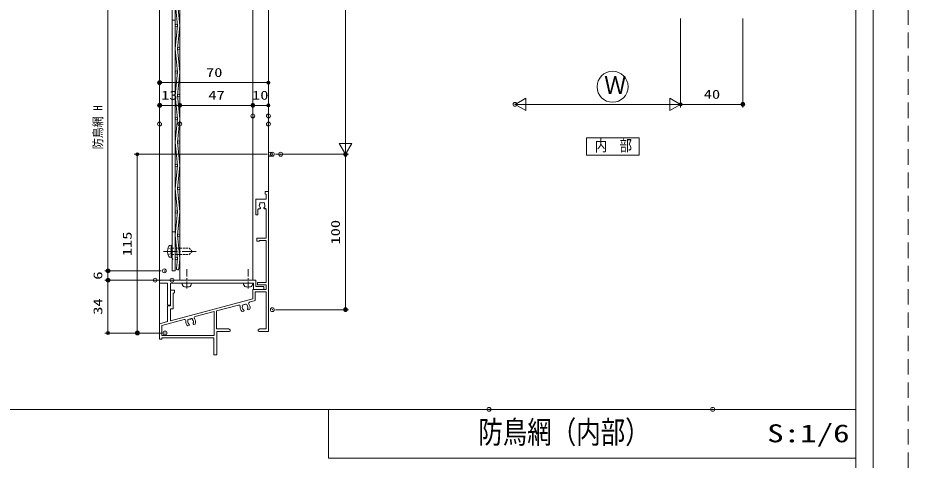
# Model space of a CAD drawing. Units: millimetres, scale not verified. Extents: x -584 to 585, y -818 to 818.
# Drawn here: x 12 to 585, y 198 to 483 of the extents above; entities that cross this region are included whole.
import ezdxf
from ezdxf.enums import TextEntityAlignment as Align

# ---------------------------------------------------------------- set-up
doc = ezdxf.new("R2010")
doc.units = ezdxf.units.MM
doc.header["$LTSCALE"] = 5
doc.header["$PDMODE"] = 32
doc.header["$PDSIZE"] = 2.5
for name, pattern in [('CHAIN2', [12, 9, -1, 1, -1]), ('DASHED1', [1.8, 1.2, -0.6]), ('DASHED2', [3, 2, -1])]:
    doc.linetypes.add(name, pattern=pattern)
for name, color, linetype, lineweight in [('0-0_Defpoints', 7, 'Continuous', 9), ('0-1_USERZ', 2, 'Continuous', 9), ('0-2_SUNPOU', 3, 'Continuous', 9), ('0-3_0', 7, 'Continuous', 9), ('0-5_USER1', 3, 'Continuous', 9), ('0-7_YSS_ZEN', 6, 'Continuous', 9), ('0-8__0-7_', 7, 'Continuous', 9), ('0-9_SHAPE', 7, 'Continuous', 9), ('0-A_KATAZAI', 7, 'Continuous', 9), ('0-B_PARTS3', 134, 'Continuous', 9), ('0-C__0-0_0-0', 2, 'Continuous', 9), ('0-D__0-A_1-2', 3, 'Continuous', 9)]:
    doc.layers.add(name, color=color, linetype=linetype, lineweight=lineweight)
doc.styles.add('ＭＳ ゴシック', font='')
doc.styles.get('ＭＳ ゴシック').set_extended_font_data('MS Gothic')

# ---------------------------------------------------------------- blocks, each defined once
blk = doc.blocks.new('ALW1')
at = {"layer": '0-3_0'}
blk.add_line((0, 0), (-5, 0), dxfattribs=at)
blk.add_lwpolyline([(-1.732, -1), (0, 0), (-1.732, 1)], close=True, dxfattribs=at)
blk = doc.blocks.new('NAIBU_W')
at = {"layer": '0-5_USER1', "color": 4}
blk.add_lwpolyline([(-85.14, -28), (85.14, -28), (85.14, 28), (-85.14, 28)], close=True, dxfattribs=at)
at = {"layer": '0-5_USER1', "color": 4, "style": 'ＭＳ ゴシック', "width": 0.8}
blk.add_text('内\u3000部', height=36.55, dxfattribs=at).set_placement((-58.14, -26.03), align=Align.BOTTOM_LEFT)
blk = doc.blocks.new('DOT1')
at = {"layer": '0-3_0'}
blk.add_line((0, 0), (-5, 0), dxfattribs=at)
for radius in [2.5, 1.62]:
    blk.add_circle((0, 0), radius, dxfattribs=at)
blk = doc.blocks.new('U18')
at = {"layer": '0-B_PARTS3', "linetype": 'CHAIN2'}
blk.add_line((-27.5, 0), (77.5, 0), dxfattribs=at)
at = {"layer": '0-B_PARTS3'}
for p, q in [((-2.5, 20), (-7.76, 18.6)), ((-2.5, 20), (-2.5, -20)), ((-2.5, 20), (0, 19.12)), ((0, 19.12), (0, -19.12)), ((-2.5, -20), (-7.76, -18.6)), ((-2.5, -20), (0, -19.12))]:
    blk.add_line(p, q, dxfattribs=at)
at = {"layer": '0-B_PARTS3', "linetype": 'DASHED1'}
for p, q in [((0, 10), (55, 10)), ((55, 10), (65, 0)), ((55, -10), (65, 0)), ((0, -10), (55, -10))]:
    blk.add_line(p, q, dxfattribs=at)
for points in [[(-12.9, 11.5), (-1.31, 5.72), (1.73, 0)], [(-12.9, -11.5), (-1.31, -5.72), (1.73, 0)]]:
    blk.add_lwpolyline(points, dxfattribs=at)
at = {"layer": '0-B_PARTS3'}
for centre, radius, start, end in [((17.5, 0), 32.5, 149.41289, 210.58711), ((-6.6, 14.25), 4.5, 104.93766, 149.41289), ((-6.6, -14.25), 4.5, 210.58711, 255.06234)]:
    blk.add_arc(centre, radius, start, end, dxfattribs=at)
blk = doc.blocks.new('TWAKU_D')
at = {"layer": '0-A_KATAZAI'}
for p, q in [((-10, 0), (-10, -7.5)), ((0, 0), (-10, 0)), ((0, -450.01), (0, 0)), ((-7.5, -10), (-10, -7.5)), ((-7.5, -10), (-7.5, -25)), ((-31.5, -55.5), (-27.75, -55.5)), ((-29.21, -44.59), (-28.95, -44.02)), ((-28.86, -46.56), (-29.21, -44.59)), ((-14.25, -53.5), (-12.25, -55.5)), ((-12.25, -55.5), (-10.43, -55.5)), ((-11.48, -48.53), (-11.93, -48.98)), ((-11.14, -46.56), (-11.48, -48.53)), ((-7.5, -56.14), (-7.5, -150)), ((-7.5, -150), (-37.5, -150)), ((-37.5, -150), (-37.5, -160)), ((-37.5, -160), (-30, -160)), ((-27.5, -157.5), (-30, -160)), ((-27.5, -157.5), (-7.5, -157.5)), ((-7.5, -157.5), (-7.5, -292.5)), ((-50, -315), (-50, -345)), ((-7.5, -322.5), (-42.5, -322.5)), ((-42.5, -322.5), (-42.5, -350.78)), ((-7.5, -442.01), (-7.5, -322.5)), ((-50, -345), (-315, -415.67)), ((-95.76, -364.99), (-166.5, -383.85)), ((-42.5, -350.78), (-60.67, -355.63)), ((-174, -385.85), (-235.67, -402.29)), ((-174, -385.85), (-174, -462.5)), ((-166.5, -442.01), (-166.5, -383.85)), ((-325, -418.33), (-350, -425)), ((-350, -425), (-350, -475)), ((-270.76, -411.65), (-342.42, -430.76)), ((-342.5, -430.82), (-342.5, -462.5)), ((-166, -450.01), (-125, -450.01)), ((-30, -450.01), (0, -450.01)), ((-342.5, -462.5), (-174, -462.5))]:
    blk.add_line(p, q, dxfattribs=at)
for points in [[(-7.5, -25), (-40, -25), (-40, -75), (-34, -75), (-34, -58)], [(-27.75, -55.5), (-25.75, -53.5), (-25.75, -52.81), (-26.34, -51.39)], [(-13.66, -51.39), (-14.25, -52.81), (-14.25, -53.5)], [(-7.5, -292.5), (-35, -292.5), (-35, -300), (-7.5, -300), (-7.5, -315), (-50, -315)], [(-306, -377.5), (-306, -327.5), (-302.5, -325), (-302.5, -317.5), (-315, -317.5), (-315, -367.5)], [(-315, -367.5), (-325, -367.5), (-325, -418.61)], [(-66.15, -374.14), (-65.84, -373.59), (-66.01, -371.59)], [(-315, -416.05), (-315, -377.5), (-306, -377.5)], [(-79.49, -380.19), (-78.55, -381.41), (-78.37, -382.09), (-79.8, -384.54), (-83.98, -385.66)], [(-83.18, -376.17), (-82.34, -377.99), (-81.79, -378.31)], [(-60.59, -379.42), (-64.78, -380.54), (-67.23, -379.12), (-67.41, -378.44), (-67.21, -376.92)], [(-254.49, -426.86), (-253.55, -428.08), (-253.37, -428.75), (-254.8, -431.21), (-258.98, -432.32)], [(-258.18, -422.84), (-257.34, -424.65), (-256.79, -424.98)], [(-235.59, -426.09), (-239.78, -427.2), (-242.23, -425.78), (-242.41, -425.11), (-242.21, -423.58)], [(-241.15, -420.8), (-240.84, -420.25), (-241.01, -418.26)], [(-350, -475), (-342.5, -475), (-342.5, -470), (-175, -470), (-175, -525), (-166, -525), (-166, -450.01)], [(-122.5, -447.51), (-122.5, -445.16), (-127.96, -442.01), (-166.5, -442.01)], [(-7.5, -442.01), (-27.04, -442.01), (-32.5, -445.16), (-32.5, -447.51)]]:
    blk.add_lwpolyline(points, dxfattribs=at)
for centre, radius, start, end in [((-31.5, -58), 2.5, 90, 180), ((-20, -45), 9, 149.14685, 173.7398), ((-20, -45), 9, 190, 225.20717), ((-24.3, -38.86), 3.75, 45.95278, 204.04722), ((-20, -45), 9, 79.14685, 100.85315), ((-15.7, -38.86), 3.75, 335.95278, 134.04722), ((-20, -45), 9, 314.79283, 333.7398), ((-20, -45), 9, 350, 30.85315), ((-22.5, -45), 16, 318.9855, 320.48256), ((-9, -56.14), 1.5, 359.99998, 140.48256), ((-94.73, -368.85), 4, 349.90274, 104.93141), ((-75, -372.37), 16.04, 169.90274, 235.94591), ((-80.76, -367.52), 3.76, 60.88419, 218.97862), ((-75, -372.37), 9.02, 164.07826, 204.93141), ((-75, -372.37), 9.02, 94.07826, 115.78456), ((-72.42, -365.3), 3.76, 350.88419, 148.97862), ((-75, -372.37), 9.02, 4.93141, 45.78456), ((-59.64, -359.49), 4, 104.93141, 219.96007), ((-75, -372.37), 16.04, 333.91691, 39.96007), ((-75, -372.37), 9.02, 221.19161, 240.13857), ((-75, -372.37), 9.02, 329.72424, 348.6712), ((-269.73, -415.52), 4, 349.90274, 104.93141), ((-250, -419.03), 16.04, 169.90274, 235.94591), ((-255.76, -414.19), 3.76, 60.88419, 218.97862), ((-250, -419.03), 9.02, 164.07826, 204.93141), ((-250, -419.03), 9.02, 221.19161, 240.13857), ((-250, -419.03), 9.02, 94.07826, 115.78456), ((-247.42, -411.97), 3.76, 350.88419, 148.97862), ((-250, -419.03), 9.02, 4.93141, 45.78456), ((-250, -419.03), 9.02, 329.72424, 348.6712), ((-234.64, -406.16), 4, 104.93141, 219.96007), ((-250, -419.03), 16.04, 333.91691, 39.96007), ((-125, -447.51), 2.5, 270, 0), ((-30, -447.51), 2.5, 180, 270)]:
    blk.add_arc(centre, radius, start, end, dxfattribs=at)
blk = doc.blocks.new('KAT_D')
at = {"layer": '0-A_KATAZAI'}
for p, q in [((0, 2.5), (0, -2.5)), ((308.5, 5), (2.5, 5)), ((35, -73.5), (35, -6.5)), ((36.5, -5), (302.5, -5)), ((302.5, -5), (302.5, -23.5)), ((304, -25), (333.5, -25)), ((335, -23.5), (335, -16.5)), ((27.5, -75), (33.5, -75))]:
    blk.add_line(p, q, dxfattribs=at)
for points in [[(333.5, -15), (310, -15), (310, -5), (310, 3.5)], [(2.5, -5), (25, -5), (25, -72.5)]]:
    blk.add_lwpolyline(points, dxfattribs=at)
for centre, radius, start, end in [((2.5, 2.5), 2.5, 90, 180), ((308.5, 3.5), 1.5, 0, 90), ((2.5, -2.5), 2.5, 180, 270), ((36.5, -6.5), 1.5, 90, 180), ((304, -23.5), 1.5, 180, 270), ((333.5, -16.5), 1.5, 0, 90), ((333.5, -23.5), 1.5, 270, 0), ((27.5, -72.5), 2.5, 180, 270), ((33.5, -73.5), 1.5, 270, 0)]:
    blk.add_arc(centre, radius, start, end, dxfattribs=at)
blk = doc.blocks.new('丸ビス簡略')
at = {"layer": '0-3_0', "color": 4}
blk.add_line((-15, 0), (15, 0), dxfattribs=at)
at = {"layer": '0-3_0', "color": 1}
for p, q in [((0, -5.82), (0, 17)), ((0, -16.82), (0, -10.82)), ((0, -45), (0, -21.82))]:
    blk.add_line(p, q, dxfattribs=at)
at = {"layer": '0-3_0', "color": 4}
for centre, radius, start, end in [((0, 0), 15, 150.84034, 180), ((-6.11, 3.41), 8, 101.01271, 150.84034), ((0, -28), 40, 78.98729, 101.01271), ((6.11, 3.41), 8, 29.15966, 78.98729), ((0, 0), 15, 0, 29.15966)]:
    blk.add_arc(centre, radius, start, end, dxfattribs=at)

msp = doc.modelspace()

# ---------------------------------------------------------------- linework, layer by layer
at = {"layer": '0-0_Defpoints', "color": 1, "linetype": 'DASHED2'}
msp.add_lwpolyline([(584.503, -818.101), (-584.497, -818.101), (-584.497, 818.099), (584.503, 818.099)], close=True, dxfattribs=at)
at = {"layer": '0-0_Defpoints', "color": 1}
msp.add_lwpolyline([(562.003, -818.101), (562.003, 763.099), (-561.997, 763.099), (-561.997, -818.101)], close=True, dxfattribs=at)
at = {"layer": '0-0_Defpoints'}
for p in [(102.907, 440.92), (102.907, 426.275), (115.907, 426.275), (162.907, 426.275), (331.555, 426.898), (478.122, 426.898), (162.907, 419.454), (172.907, 419.454), (102.907, 414.238), (115.907, 414.238), (172.907, 414.238), (174.101, 394.84), (175.419, 394.84), (180.778, 394.84), (222.524, 394.84), (69.676, 319.845), (105.901, 319.845), (69.676, 313.848), (69.676, 313.848), (100.037, 313.848), (110.908, 313.848), (175.401, 294.85), (222.524, 294.85), (88.555, 279.851), (106.408, 279.851), (106.408, 279.851)]:
    msp.add_point(p, dxfattribs=at)
at = {"layer": '0-1_USERZ', "color": 3}
for p, q in [((102.907, 651.156), (102.907, 285.574)), ((172.907, 630.449), (172.907, 370.348)), ((102.907, 416.238), (102.907, 442.92)), ((172.907, 416.238), (172.907, 442.92)), ((170.907, 440.92), (104.907, 440.92)), ((102.907, 416.238), (102.907, 428.275)), ((113.907, 426.275), (104.907, 426.275)), ((115.907, 416.238), (115.907, 428.275)), ((115.907, 416.238), (115.907, 428.275)), ((160.907, 426.275), (117.907, 426.275)), ((162.907, 421.454), (162.907, 428.275)), ((162.907, 421.454), (162.907, 428.275)), ((170.907, 426.275), (164.907, 426.275)), ((172.907, 421.454), (172.907, 428.275)), ((172.101, 394.84), (86.555, 394.84)), ((88.555, 392.84), (88.555, 281.851)), ((182.778, 394.84), (224.524, 394.84)), ((222.524, 392.84), (222.524, 296.85)), ((108.908, 313.848), (67.676, 313.848)), ((69.676, 281.851), (69.676, 311.848)), ((177.401, 294.85), (224.524, 294.85)), ((104.408, 279.851), (67.676, 279.851)), ((104.408, 279.851), (86.555, 279.851))]:
    msp.add_line(p, q, dxfattribs=at)
at = {"layer": '0-1_USERZ', "color": 7}
for points in [[(0.003, 230.761), (550.763, 230.761), (550.763, 747.287), (0.003, 747.287)], [(0.003, -285.764), (550.763, -285.764), (550.763, 230.761), (0.003, 230.761)], [(211.474, 199.329), (550.763, 199.329), (550.763, 230.761), (211.474, 230.761)]]:
    msp.add_lwpolyline(points, close=True, dxfattribs=at)
for p in [(314.772, 230.761), (314.772, 230.761), (458.705, 230.761), (458.705, 230.761)]:
    msp.add_point(p, dxfattribs=at)
at = {"layer": '0-2_SUNPOU'}
for p, q in [((69.676, 504.145), (69.676, 321.845)), ((438.118, 482.2), (438.118, 424.898)), ((478.122, 482.2), (478.122, 424.898)), ((440.118, 426.898), (476.122, 426.898)), ((103.901, 319.845), (67.676, 319.845)), ((103.901, 319.845), (67.676, 319.845)), ((69.676, 317.845), (69.676, 315.848)), ((98.037, 313.848), (67.676, 313.848))]:
    msp.add_line(p, q, dxfattribs=at)
at = {"layer": '0-7_YSS_ZEN'}
for p, q in [((222.524, 630.449), (222.524, 414.84)), ((438.118, 482.191), (438.118, 424.898)), ((418.118, 426.898), (351.555, 426.898)), ((177.419, 394.84), (224.524, 394.84))]:
    msp.add_line(p, q, dxfattribs=at)
at = {"layer": '0-8__0-7_'}
msp.add_circle((394.321, 438.242), 10, dxfattribs=at)
at = {"layer": '0-9_SHAPE'}
for p, q in [((111.261, 332.593), (111.023, 332.756)), ((110.892, 328.003), (110.892, 331.686)), ((111.023, 331.934), (111.261, 332.097)), ((111.261, 327.593), (111.023, 327.756)), ((111.023, 326.934), (111.261, 327.097))]:
    msp.add_line(p, q, dxfattribs=at)
for points in [[(110.892, 494.303), (110.892, 506.144), (112.892, 506.144), (112.892, 481.144), (110.892, 481.144), (110.892, 487.986)], [(110.892, 333.003), (110.892, 344.845), (112.892, 344.845), (112.892, 319.845), (110.892, 319.845), (110.892, 326.686)]]:
    msp.add_lwpolyline(points, dxfattribs=at)
for centre, start, end in [((111.192, 333.003), 180, 235.65592), ((111.092, 332.345), 304.34408, 55.65592), ((111.192, 331.686), 124.34408, 180), ((111.192, 328.003), 180, 235.65592), ((111.192, 326.686), 124.34408, 180), ((111.092, 327.345), 304.34408, 55.65592)]:
    msp.add_arc(centre, 0.3, start, end, dxfattribs=at)
at = {"layer": '0-C__0-0_0-0'}
for p, q in [((112.903, 492.624), (114.396, 477.699)), ((110.892, 344.845), (110.892, 481.144)), ((112.892, 481.144), (112.892, 344.845)), ((114.396, 477.699), (112.903, 462.774)), ((115.896, 477.624), (114.403, 462.699)), ((112.903, 462.624), (114.396, 447.699)), ((114.403, 462.699), (115.896, 447.774)), ((114.396, 447.699), (112.903, 432.774)), ((112.903, 432.624), (114.396, 417.699)), ((114.396, 417.699), (112.903, 402.774)), ((115.896, 417.624), (114.403, 402.699)), ((112.903, 402.624), (114.396, 387.699)), ((114.403, 402.699), (115.896, 387.774)), ((114.396, 387.699), (112.903, 372.774)), ((112.903, 372.624), (114.396, 357.699)), ((114.396, 357.699), (112.903, 342.774)), ((112.903, 342.624), (114.396, 327.699)), ((114.396, 327.699), (113.757, 321.318)), ((115.896, 327.624), (115.25, 321.169))]:
    msp.add_line(p, q, dxfattribs=at)
for points in [[(115.551, 504.176), (114.403, 492.699), (115.896, 477.774)], [(115.896, 447.624), (114.403, 432.699), (115.896, 417.774)], [(115.896, 387.624), (114.403, 372.699), (115.896, 357.774)], [(115.896, 357.624), (114.403, 342.699), (115.896, 327.774)]]:
    msp.add_lwpolyline(points, dxfattribs=at)
for centre in [(113.642, 477.699), (115.157, 462.699), (113.642, 447.699), (115.157, 432.699), (113.642, 417.699), (115.157, 402.699), (113.642, 387.699), (115.157, 372.699), (113.642, 357.699), (115.157, 342.699), (113.642, 327.699)]:
    msp.add_circle(centre, 0.75, dxfattribs=at)
for centre, start, end in [((115.149, 477.699), 354.2894, 5.7106), ((113.649, 462.699), 174.2894, 185.7106), ((115.149, 447.699), 354.28941, 5.7106), ((113.649, 432.699), 174.2894, 185.7106), ((115.149, 417.699), 354.2894, 5.7106), ((113.649, 402.699), 174.2894, 185.7106), ((113.649, 402.699), 174.2894, 185.7106), ((115.149, 387.699), 354.28941, 5.7106), ((113.649, 372.699), 174.2894, 185.7106), ((115.149, 357.699), 354.2894, 5.7106), ((113.649, 342.699), 174.2894, 185.7106), ((113.649, 342.699), 174.2894, 185.7106), ((115.149, 327.699), 354.2894, 5.7106), ((114.504, 321.244), 174.2894, 354.2894)]:
    msp.add_arc(centre, 0.75, start, end, dxfattribs=at)
at = {"layer": '0-D__0-A_1-2'}
msp.add_lwpolyline([(162.907, 652.449), (162.907, 313.848), (115.907, 313.848), (115.907, 652.449)], close=True, dxfattribs=at)

# ---------------------------------------------------------------- block references
at = {"layer": '0-1_USERZ'}
for name, p, xscale, yscale, rotation in [('DOT1', (102.907, 440.92), 0.4, 0.4, 180), ('DOT1', (102.907, 426.275), 0.4, 0.4, 180), ('DOT1', (115.907, 426.275), 0.4, 0.4, 180), ('DOT1', (162.907, 426.275), 0.4, 0.4, 180), ('DOT1', (88.555, 394.84), 0.4, 0.4, 90), ('DOT1', (222.524, 394.84), 0.4, 0.4, 90), ('丸ビス簡略', (120.407, 311.848), 0.2, 0.2, 180), ('丸ビス簡略', (159.877, 311.848), 0.2, 0.2, 180), ('DOT1', (69.676, 313.848), 0.4, 0.4, 90), ('DOT1', (222.524, 294.85), 0.4, 0.4, 270), ('DOT1', (69.676, 279.851), 0.4, 0.4, 270), ('DOT1', (88.555, 279.851), 0.4, 0.4, 270)]:
    msp.add_blockref(name, p, dxfattribs=dict(at, xscale=xscale, yscale=yscale, rotation=rotation))
for name, p, xscale, yscale in [('DOT1', (172.907, 440.92), 0.4, 0.4), ('DOT1', (115.907, 426.275), 0.4, 0.4), ('DOT1', (162.907, 426.275), 0.4, 0.4), ('DOT1', (172.907, 426.275), 0.4, 0.4), ('TWAKU_D', (172.907, 370.848), 0.2, 0.2), ('KAT_D', (102.907, 312.848), 0.2, 0.2)]:
    msp.add_blockref(name, p, dxfattribs=dict(at, xscale=xscale, yscale=yscale))
at = {"layer": '0-2_SUNPOU', "xscale": 0.4, "yscale": 0.4}
for p, rotation in [((438.118, 426.898), 180), ((69.676, 319.845), 270), ((69.676, 319.845), 90), ((69.676, 313.848), 270)]:
    msp.add_blockref('DOT1', p, dxfattribs=dict(at, rotation=rotation))
msp.add_blockref('DOT1', (478.122, 426.898), dxfattribs=at)
at = {"layer": '0-5_USER1', "xscale": 0.2, "yscale": 0.2}
msp.add_blockref('NAIBU_W', (394.477, 399.768), dxfattribs=at)
at = {"layer": '0-7_YSS_ZEN', "xscale": 4, "yscale": 4}
for p, rotation in [((331.555, 426.898), 180), ((222.524, 394.84), 270)]:
    msp.add_blockref('ALW1', p, dxfattribs=dict(at, rotation=rotation))
msp.add_blockref('ALW1', (438.118, 426.898), dxfattribs=at)
at = {"layer": '0-B_PARTS3', "xscale": -0.2, "yscale": 0.2, "rotation": 180}
msp.add_blockref('U18', (110.892, 332.345), dxfattribs=at)

# ---------------------------------------------------------------- texts
at = {"layer": '0-1_USERZ', "color": 3, "style": 'ＭＳ ゴシック', "width": 1.35}
for s, height, p in [('70', 5.755, (132.764, 442.81)), ('13', 5.755, (103.878, 428.165)), ('47', 5.755, (134.264, 428.165)), ('10', 5.755, (162.378, 428.165)), ('S:1/6', 11.55, (493.774, 206.113))]:
    msp.add_text(s, height=height, dxfattribs=at).set_placement(p, align=Align.BOTTOM_LEFT)
for s, p in [('100', (220.635, 336.745)), ('115', (86.665, 329.245)), ('34', (67.786, 291.578))]:
    msp.add_text(s, height=5.755, rotation=90, dxfattribs=at).set_placement(p, align=Align.BOTTOM_LEFT)
at = {"layer": '0-1_USERZ', "color": 7, "style": 'ＭＳ ゴシック', "width": 0.8}
msp.add_text('防鳥網（内部）', height=14.44, dxfattribs=at).set_placement((307.92, 204.558), align=Align.BOTTOM_LEFT)
at = {"layer": '0-2_SUNPOU', "style": 'ＭＳ ゴシック', "width": 1.35}
msp.add_text('40', height=5.755, dxfattribs=at).set_placement((452.978, 428.788), align=Align.BOTTOM_LEFT)
at = {"layer": '0-2_SUNPOU', "style": 'ＭＳ ゴシック'}
for s, width, p in [('防鳥網 H', 0.9, (67.786, 398.085)), ('6', 1.35, (67.786, 314.146))]:
    msp.add_text(s, height=5.755, rotation=90, dxfattribs=dict(at, width=width)).set_placement(p, align=Align.BOTTOM_LEFT)
at = {"layer": '0-8__0-7_', "style": 'ＭＳ ゴシック', "width": 0.9}
msp.add_text('Ｗ', height=11.55, dxfattribs=at).set_placement((388.913, 430.069), align=Align.BOTTOM_LEFT)

doc.saveas('drawing.dxf')
